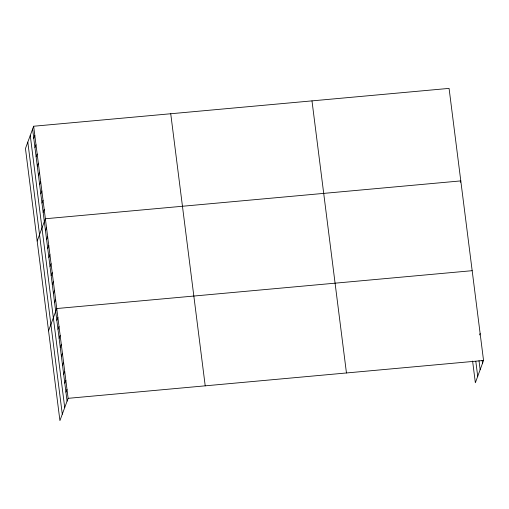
<?xml version="1.0" encoding="UTF-8"?>
<svg xmlns="http://www.w3.org/2000/svg" width="509" height="509" viewBox="0 0 509 509"><rect width="100%" height="100%" fill="white"/><g stroke="black" fill="none" stroke-linecap="round" stroke-linejoin="round"><path stroke-width="0.76" d="M33.651 126.238L25.45 148.526L59.922 420.612L68.123 398.331L33.651 126.238L449.078 88.388L483.55 360.474L475.349 382.762L472.6 361.066M33.779 138.327L34.822 135.489M34.949 147.578L35.993 144.741M36.12 156.829L37.163 153.992M37.297 166.08L38.34 163.243M38.468 175.331L39.511 172.494M39.638 184.582L40.682 181.745M40.809 193.834L41.853 190.996M41.98 203.085L43.023 200.247M43.157 212.336L44.2 209.498M37.17 241.037L45.371 218.749L460.798 180.899L460.276 182.317M45.466 230.564L46.51 227.727M46.599 239.542L47.642 236.704M47.738 248.519L48.781 245.688M48.877 257.503L49.92 254.665M50.016 266.481L51.059 263.643M51.154 275.458L52.198 272.62M52.287 284.436L53.33 281.604M53.426 293.419L54.469 290.582M54.565 302.397L55.608 299.559M48.546 330.825L56.747 308.537L472.174 270.686M56.843 320.352L57.886 317.521M57.975 329.329L59.019 326.498M59.114 338.313L60.157 335.476M60.253 347.291L61.296 344.453M61.392 356.268L62.435 353.431M62.531 365.246L63.574 362.414M63.663 374.23L64.707 371.392M64.802 383.207L65.846 380.369M65.941 392.184L66.984 389.347M479.618 334.96L480.14 333.541M68.123 398.331L483.55 360.474M482.125 360.321L482.507 363.311M479.007 360.754L480.146 369.731M475.813 361.377L477.709 376.342M311.985 100.877L346.457 372.97M170.738 113.749L205.216 385.835M32.608 129.076L67.08 401.162M30.247 135.489L64.719 407.582M27.81 142.106L62.283 414.192"/></g></svg>
